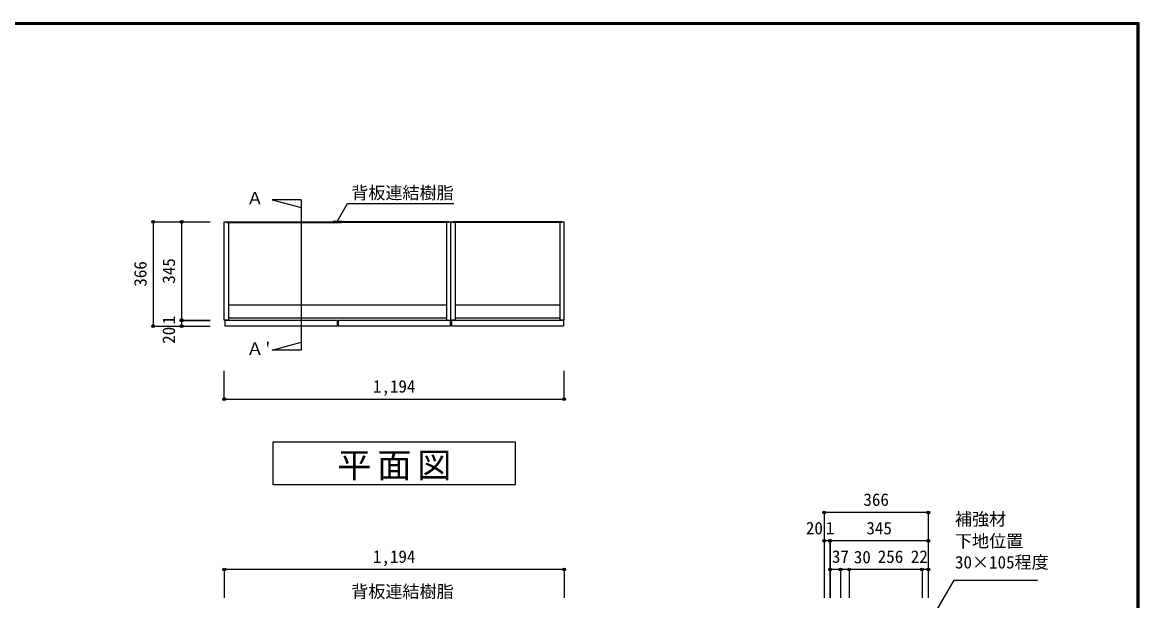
# Model space of a CAD drawing. Units: millimetres at full size, sheet at 1:20. Extents: x -3893 to 3907, y -2871 to 2783.
# Drawn here: x -16 to 3907, y 753 to 2783 of the extents above; entities that cross this region are included whole.
import ezdxf
from ezdxf.enums import TextEntityAlignment as Align

# ---------------------------------------------------------------- set-up
doc = ezdxf.new("R2010")
doc.units = ezdxf.units.MM
doc.header["$LTSCALE"] = 20
doc.header["$PDMODE"] = 32
doc.header["$PDSIZE"] = 10
for name, color, linetype in [('0-1_本体', 7, 'Continuous'), ('0-2_扉', 2, 'Continuous'), ('0-4_棚', 3, 'Continuous'), ('0-7_', 7, 'Continuous'), ('0-A_文字', 7, 'Continuous'), ('0-B_寸法', 4, 'Continuous'), ('F-1_枠', 6, 'Continuous')]:
    doc.layers.add(name, color=color, linetype=linetype)
doc.styles.add('ＭＳ ゴシック', font='')
doc.styles.get('ＭＳ ゴシック').set_extended_font_data('MS Gothic')

msp = doc.modelspace()

# ---------------------------------------------------------------- linework, layer by layer
at = {"layer": '0-1_本体'}
for p, q in [((701.91, 2083.06), (1086.41, 2083.06)), ((1481.91, 2083.06), (1097.41, 2083.06)), ((1879.91, 2083.06), (1497.91, 2083.06))]:
    msp.add_line(p, q, dxfattribs=at)
at = {"layer": '0-1_本体', "color": 2}
for p, q in [((701.91, 2081.56), (1086.41, 2081.56)), ((708.91, 2080.06), (708.91, 1738.06)), ((1481.91, 2081.56), (1097.41, 2081.56)), ((1474.91, 2080.06), (1474.91, 1738.06)), ((1481.91, 2083.06), (1489.91, 2083.06)), ((1879.91, 2081.56), (1497.91, 2081.56)), ((1879.91, 2080.06), (1497.91, 2080.06)), ((1504.91, 2080.06), (1504.91, 1738.06)), ((1872.91, 2080.06), (1872.91, 1738.06)), ((1879.91, 2083.06), (1879.91, 2080.06)), ((1879.91, 2083.06), (1887.91, 2083.06)), ((1887.91, 1738.06), (1887.91, 2083.06)), ((1504.91, 1738.06), (1489.91, 1738.06)), ((1887.91, 1738.06), (1872.91, 1738.06))]:
    msp.add_line(p, q, dxfattribs=at)
for points in [[(708.91, 1738.06), (693.91, 1738.06), (693.91, 2083.06)], [(693.91, 2083.06), (701.91, 2083.06), (701.91, 2080.06), (1086.41, 2080.06)], [(1481.91, 2083.06), (1481.91, 2080.06), (1097.41, 2080.06)], [(1474.91, 1738.06), (1489.91, 1738.06), (1489.91, 2083.06)], [(1489.91, 2083.06), (1497.91, 2083.06), (1497.91, 2080.06)]]:
    msp.add_lwpolyline(points, dxfattribs=at)
at = {"layer": '0-2_扉'}
for p, q in [((1089.91, 1737.06), (695.91, 1737.06)), ((695.91, 1737.06), (695.91, 1717.06)), ((1089.91, 1737.06), (1089.91, 1717.06)), ((1487.91, 1737.06), (1093.91, 1737.06)), ((1093.91, 1737.06), (1093.91, 1717.06)), ((1487.91, 1737.06), (1487.91, 1717.06)), ((1885.91, 1737.06), (1491.91, 1737.06)), ((1491.91, 1737.06), (1491.91, 1717.06)), ((1089.91, 1717.06), (695.91, 1717.06)), ((1487.91, 1717.06), (1093.91, 1717.06))]:
    msp.add_line(p, q, dxfattribs=at)
msp.add_lwpolyline([(1885.91, 1737.06), (1885.91, 1717.06), (1491.91, 1717.06)], dxfattribs=at)
at = {"layer": '0-4_棚'}
for p, q in [((1474.91, 1790.06), (708.91, 1790.06)), ((1872.91, 1790.06), (1504.91, 1790.06)), ((1474.91, 1745.06), (708.91, 1745.06)), ((1872.91, 1745.06), (1504.91, 1745.06))]:
    msp.add_line(p, q, dxfattribs=at)
at = {"layer": '0-7_'}
for p, q in [((1075.91, 2083.56), (1075.91, 2083.06)), ((1075.91, 2083.06), (1086.41, 2083.06)), ((1107.41, 2084.06), (1076.41, 2084.06)), ((1077.91, 2080.06), (1086.41, 2080.06)), ((1077.91, 2079.56), (1077.91, 2080.06)), ((1105.41, 2079.06), (1078.41, 2079.06)), ((1086.41, 2080.06), (1086.41, 2083.06)), ((1087.41, 2083.06), (1096.41, 2083.06)), ((1087.41, 2080.06), (1087.41, 2083.06)), ((1087.41, 2080.06), (1096.41, 2080.06)), ((1096.41, 2080.06), (1096.41, 2083.06)), ((1097.41, 2080.06), (1097.41, 2083.06)), ((1097.41, 2083.06), (1107.91, 2083.06)), ((1097.41, 2080.06), (1105.91, 2080.06)), ((1105.91, 2079.56), (1105.91, 2080.06)), ((1107.91, 2083.56), (1107.91, 2083.06))]:
    msp.add_line(p, q, dxfattribs=at)
for centre, start, end in [((1076.41, 2083.56), 90, 180), ((1078.41, 2079.56), 180, 270), ((1105.41, 2079.56), 270, 0), ((1107.41, 2083.56), 0, 90)]:
    msp.add_arc(centre, 0.5, start, end, dxfattribs=at)
at = {"layer": '0-A_文字'}
for p, q in [((964.55, 2160.63), (964.55, 1632.5)), ((861.68, 1632.5), (964.55, 1660.06)), ((964.55, 1632.5), (861.68, 1632.5))]:
    msp.add_line(p, q, dxfattribs=at)
for points in [[(964.55, 2160.63), (861.68, 2160.63), (964.55, 2133.06)], [(1089.9, 2083.58), (1126.76, 2147.43), (1499.9, 2147.43)], [(3180.88, 690.87), (3257.91, 824.29), (3550.93, 824.29)]]:
    msp.add_lwpolyline(points, dxfattribs=at)
msp.add_lwpolyline([(865.91, 1310.06), (1715.91, 1310.06), (1715.91, 1160.06), (865.91, 1160.06)], close=True, dxfattribs=at)
at = {"layer": '0-B_寸法'}
for p, q in [((443.91, 2083.06), (643.91, 2083.06)), ((443.91, 2083.06), (443.91, 1717.06)), ((543.91, 2083.06), (543.91, 1717.06)), ((543.91, 1738.06), (643.91, 1738.06)), ((543.91, 1737.06), (643.91, 1737.06)), ((443.91, 1717.06), (643.91, 1717.06)), ((693.91, 1460.06), (693.91, 1560.06)), ((1887.91, 1460.06), (1887.91, 1560.06)), ((693.91, 1460.06), (1887.91, 1460.06)), ((2801.4, 1062.33), (2801.4, 962.33)), ((3167.4, 1062.33), (2801.4, 1062.33)), ((3167.4, 1062.33), (3167.4, 962.33)), ((2801.4, 962.33), (2801.4, 762.33)), ((2821.4, 962.33), (2801.4, 962.33)), ((2822.4, 962.33), (2821.4, 962.33)), ((2821.4, 962.33), (2821.4, 762.33)), ((2822.4, 962.33), (2822.4, 862.33)), ((3167.4, 962.33), (2822.4, 962.33)), ((3167.4, 962.33), (3167.4, 862.33)), ((1887.91, 862.33), (693.91, 862.33)), ((693.91, 862.33), (693.91, 762.33)), ((1887.91, 862.33), (1887.91, 762.33)), ((2822.4, 862.33), (2822.4, 762.33)), ((2859.4, 862.33), (2822.4, 862.33)), ((2859.4, 862.33), (2859.4, 762.33)), ((2889.4, 862.33), (2859.4, 862.33)), ((2889.4, 862.33), (2889.4, 762.33)), ((3145.4, 862.33), (2889.4, 862.33)), ((3145.4, 862.33), (3145.4, 762.33)), ((3167.4, 862.33), (3145.4, 862.33)), ((3167.4, 862.33), (3167.4, 762.33))]:
    msp.add_line(p, q, dxfattribs=at)
at = {"layer": '0-B_寸法', "color": 7}
for p in [(443.91, 2083.06), (543.91, 2083.06), (543.91, 1738.06), (543.91, 1737.06), (443.91, 1717.06), (543.91, 1717.06), (693.91, 1460.06), (1887.91, 1460.06), (2801.4, 1062.33), (3167.4, 1062.33), (2801.4, 962.33), (2821.4, 962.33), (2822.4, 962.33), (3167.4, 962.33), (693.91, 862.33), (1887.91, 862.33), (2822.4, 862.33), (2859.4, 862.33), (2889.4, 862.33), (3145.4, 862.33), (3167.4, 862.33)]:
    msp.add_point(p, dxfattribs=at)
at = {"layer": 'F-1_枠'}
for p, q in [((-3893.39, 2783.33), (3906.61, 2783.33)), ((-3893.39, 2780), (3906.61, 2780)), ((-3893.39, 2776.67), (3906.61, 2776.67)), ((3899.95, 2783.33), (3899.95, -2803.33)), ((3903.28, 2783.33), (3903.28, -2803.33)), ((3906.61, 2783.33), (3906.61, -2803.33))]:
    msp.add_line(p, q, dxfattribs=at)

# ---------------------------------------------------------------- texts
at = {"layer": '0-A_文字', "style": 'ＭＳ ゴシック'}
for s, p in [('背板連結樹脂', (1139.9, 2149.56)), ('Ａ ', (771.68, 2130.63)), ("Ａ'", (771.68, 1602.5)), ('補強材', (3261.14, 1003.7)), ('下地位置', (3261.14, 927.08)), ('30×105程度', (3261.14, 852.54)), ('背板連結樹脂', (1139.9, 749.76))]:
    msp.add_text(s, height=43.99, dxfattribs=at).set_placement(p, align=Align.BOTTOM_LEFT)
at = {"layer": '0-A_文字', "insert": (1090.91, 1175.06), "char_height": 87.98, "attachment_point": 7, "style": 'ＭＳ ゴシック'}
msp.add_mtext('\\T1.17;平面図', dxfattribs=at)
at = {"layer": '0-B_寸法', "color": 7, "style": 'ＭＳ ゴシック'}
for s, p in [('366', (433.91, 1855.06)), ('345', (533.91, 1865.56)), ('1', (533.91, 1722.56)), ('20', (533.91, 1654.65))]:
    msp.add_text(s, height=43.99, rotation=90, dxfattribs=at).set_placement(p, align=Align.BOTTOM_LEFT)
for s, p in [('1,194', (1215.91, 1470.06)), ('366', (2939.4, 1072.33)), ('20', (2737.3, 972.33)), ('1', (2807.4, 972.33)), ('345', (2949.9, 972.33)), ('1,194', (1215.91, 872.33)), ('37', (2828.75, 872.33)), ('30', (2905.74, 870.72)), ('256', (2989.75, 872.33)), ('22', (3105.97, 872.33))]:
    msp.add_text(s, height=43.99, dxfattribs=at).set_placement(p, align=Align.BOTTOM_LEFT)

doc.saveas('drawing.dxf')
